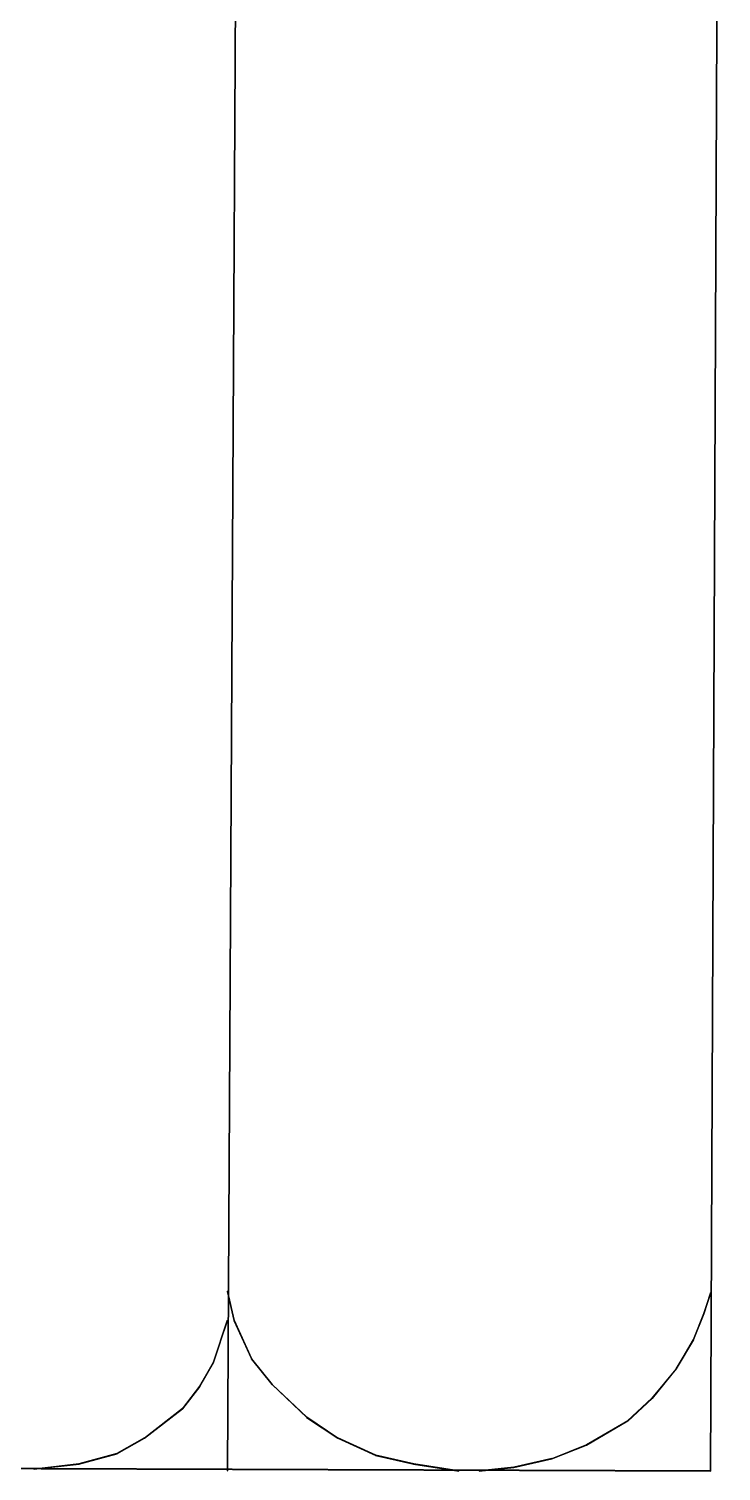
# Model space of a CAD drawing. Extents: x -291248544 to -291003570, y 98625193 to 98746984.
# Drawn here: x -291143017 to -291138427, y 98637278 to 98646840 of the extents above; entities that cross this region are included whole.
import ezdxf

# ---------------------------------------------------------------- set-up
doc = ezdxf.new("R2010")
doc.units = 0

msp = doc.modelspace()

# ---------------------------------------------------------------- linework, layer by layer
at = {"layer": 'mg_to_dxf', "color": 2}
for points in [[(-291141609.19, 98653975.94), (-291141610.19, 98653977.02), (-291141701.75, 98637279.02), (-291141700.74, 98637280.01)], [(-291141700.74, 98637280.01), (-291141699.75, 98637279.01), (-291141608.19, 98653976.86), (-291141609.19, 98653975.94)], [(-291138427.74, 98653415.18), (-291138428.73, 98653416.18), (-291138497.4, 98637279.81), (-291138496.4, 98637280.22)], [(-291138496.4, 98637280.22), (-291138495.41, 98637277.8), (-291138426.73, 98653416.18), (-291138427.74, 98653415.18)], [(-291141700.63, 98638469.21), (-291141699.89, 98638470.41), (-291141701.83, 98638469.95), (-291141700.63, 98638469.21)], [(-291141700.63, 98638469.21), (-291141701.83, 98638469.95), (-291141655.8, 98638274.33), (-291141655.08, 98638275.64)], [(-291141655.08, 98638275.64), (-291141653.9, 98638274.98), (-291141699.89, 98638470.41), (-291141700.63, 98638469.21)], [(-291138496.56, 98638457.78), (-291138497.19, 98638459.04), (-291138543.27, 98638320.79), (-291138542.02, 98638321.4)], [(-291138542.02, 98638321.4), (-291138541.39, 98638320.1), (-291138495.29, 98638458.41), (-291138496.56, 98638457.78)], [(-291138496.56, 98638457.78), (-291138495.29, 98638458.41), (-291138497.19, 98638459.04), (-291138496.56, 98638457.78)], [(-291141700.9, 98638274.67), (-291141701.54, 98638275.94), (-291141793.37, 98638000.42), (-291141792.14, 98638000.96)], [(-291141792.14, 98638000.96), (-291141791.54, 98637999.6), (-291141699.64, 98638275.3), (-291141700.9, 98638274.67)], [(-291141700.9, 98638274.67), (-291141699.64, 98638275.3), (-291141701.54, 98638275.94), (-291141700.9, 98638274.67)], [(-291141654.76, 98638274.69), (-291141654.23, 98638275.93), (-291141656.13, 98638275.28), (-291141654.76, 98638274.69)], [(-291141654.76, 98638274.69), (-291141656.13, 98638275.28), (-291141541.18, 98638022.39), (-291141540.74, 98638023.84)], [(-291141655.08, 98638275.64), (-291141655.8, 98638274.33), (-291141653.9, 98638274.98), (-291141655.08, 98638275.64)], [(-291141540.74, 98638023.84), (-291141539.46, 98638023.45), (-291141654.23, 98638275.93), (-291141654.76, 98638274.69)], [(-291138542.36, 98638320.46), (-291138542.93, 98638321.73), (-291138611.93, 98638149.24), (-291138610.65, 98638149.73)], [(-291138610.65, 98638149.73), (-291138610.13, 98638148.35), (-291138541.05, 98638321.04), (-291138542.36, 98638320.46)], [(-291138542.02, 98638321.4), (-291138543.27, 98638320.79), (-291138541.39, 98638320.1), (-291138542.02, 98638321.4)], [(-291138542.36, 98638320.46), (-291138541.05, 98638321.04), (-291138542.93, 98638321.73), (-291138542.36, 98638320.46)], [(-291138611.09, 98638148.83), (-291138611.49, 98638150.14), (-291138726.4, 98637954.79), (-291138725.03, 98637955.14)], [(-291138725.03, 98637955.14), (-291138724.67, 98637953.77), (-291138609.69, 98638149.25), (-291138611.09, 98638148.83)], [(-291138610.65, 98638149.73), (-291138611.93, 98638149.24), (-291138610.13, 98638148.35), (-291138610.65, 98638149.73)], [(-291138611.09, 98638148.83), (-291138609.69, 98638149.25), (-291138611.49, 98638150.14), (-291138611.09, 98638148.83)], [(-291141792.55, 98638000.05), (-291141792.97, 98638001.33), (-291141884.93, 98637840.39), (-291141883.6, 98637840.71)], [(-291141883.6, 98637840.71), (-291141883.26, 98637839.28), (-291141791.13, 98638000.51), (-291141792.55, 98638000.05)], [(-291141792.14, 98638000.96), (-291141793.37, 98638000.42), (-291141791.54, 98637999.6), (-291141792.14, 98638000.96)], [(-291141792.55, 98638000.05), (-291141791.13, 98638000.51), (-291141792.97, 98638001.33), (-291141792.55, 98638000.05)], [(-291141540.21, 98638022.98), (-291141539.98, 98638024.3), (-291141541.7, 98638023.24), (-291141540.21, 98638022.98)], [(-291141540.21, 98638022.98), (-291141541.7, 98638023.24), (-291141403.62, 98637850.65), (-291141403.51, 98637852.11)], [(-291141540.74, 98638023.84), (-291141541.18, 98638022.39), (-291141539.46, 98638023.45), (-291141540.74, 98638023.84)], [(-291141403.51, 98637852.11), (-291141402.15, 98637852), (-291141539.98, 98638024.3), (-291141540.21, 98638022.98)], [(-291138725.6, 98637954.33), (-291138724.96, 98637955.1, 1), (-291138885.86, 98637760.51, 0.5), (-291138885.86, 98637760.51, -0.5)], [(-291138725.6, 98637954.33), (-291138724.96, 98637955.1, -1), (-291138885.13, 98637759.82, 0.5), (-291138885.13, 98637759.82, -0.5)], [(-291138726.75, 98637955.58, -0.5), (-291138724.67, 98637954.35, 0.5), (-291138725.71, 98637954.97, -0.71), (-291138724.85, 98637954.46, 1.71)], [(-291138725.89, 98637955.07, -0.5), (-291138723.81, 98637953.85, 0.5), (-291138724.67, 98637954.35, 0.5), (-291138726.75, 98637955.58, -0.5)], [(-291138725.03, 98637955.14), (-291138726.4, 98637954.79), (-291138724.67, 98637953.77), (-291138725.03, 98637955.14)], [(-291138724.85, 98637954.46, 0.71), (-291138725.71, 98637954.97, -1.71), (-291138723.81, 98637953.85, 0.5), (-291138725.89, 98637955.07, -0.5)], [(-291138724.85, 98637954.46, 1.71), (-291138725.71, 98637954.97, -0.71), (-291138725.71, 98637954.97, -1.71), (-291138724.85, 98637954.46, 0.71)], [(-291138725.6, 98637954.33), (-291138724.96, 98637955.1, -1), (-291138724.96, 98637955.1, 1), (-291138725.6, 98637954.33)], [(-291141884.16, 98637839.87), (-291141884.38, 98637841.22), (-291141999.31, 98637691.81), (-291141997.98, 98637691.9)], [(-291141997.98, 98637691.9), (-291141997.88, 98637690.39), (-291141882.71, 98637840.11), (-291141884.16, 98637839.87)], [(-291141883.6, 98637840.71), (-291141884.93, 98637840.39), (-291141883.26, 98637839.28), (-291141883.6, 98637840.71)], [(-291141884.16, 98637839.87), (-291141882.71, 98637840.11), (-291141884.38, 98637841.22), (-291141884.16, 98637839.87)], [(-291141402.83, 98637851.37), (-291141402.82, 98637852.74), (-291141404.3, 98637851.38), (-291141402.83, 98637851.37)], [(-291141402.83, 98637851.37), (-291141404.3, 98637851.38), (-291141174.58, 98637633.15), (-291141174.68, 98637634.62)], [(-291141403.51, 98637852.11), (-291141403.62, 98637850.65), (-291141402.15, 98637852), (-291141403.51, 98637852.11)], [(-291141174.68, 98637634.62), (-291141173.33, 98637634.72), (-291141402.82, 98637852.74), (-291141402.83, 98637851.37)], [(-291138885.87, 98637759.82), (-291138885.86, 98637761.19), (-291139046.68, 98637611.85), (-291139045.35, 98637611.73)], [(-291139045.35, 98637611.73), (-291139045.48, 98637610.24), (-291138884.4, 98637759.82), (-291138885.87, 98637759.82)], [(-291138885.87, 98637759.82), (-291138884.4, 98637759.82), (-291138885.86, 98637761.19), (-291138885.87, 98637759.82)], [(-291138885.13, 98637759.82, -0.5), (-291138885.13, 98637759.82, 0.5), (-291138885.86, 98637760.51, 0.5), (-291138885.86, 98637760.51, -0.5)], [(-291141998.69, 98637691.19), (-291141998.61, 98637692.52), (-291142251.01, 98637497.48), (-291142249.66, 98637497.25)], [(-291142249.66, 98637497.25), (-291142249.9, 98637495.81), (-291141997.18, 98637691.09), (-291141998.69, 98637691.19)], [(-291141997.98, 98637691.9), (-291141999.31, 98637691.81), (-291141997.88, 98637690.39), (-291141997.98, 98637691.9)], [(-291141998.69, 98637691.19), (-291141997.18, 98637691.09), (-291141998.61, 98637692.52), (-291141998.69, 98637691.19)], [(-291141173.9, 98637634), (-291141174.11, 98637635.34), (-291141175.36, 98637633.77), (-291141173.9, 98637634)], [(-291141173.9, 98637634), (-291141175.36, 98637633.77), (-291140968.39, 98637495.79), (-291140968.74, 98637497.23)], [(-291141174.68, 98637634.62), (-291141174.58, 98637633.15), (-291141173.33, 98637634.72), (-291141174.68, 98637634.62)], [(-291140968.74, 98637497.23), (-291140967.42, 98637497.55), (-291141174.11, 98637635.34), (-291141173.9, 98637634)], [(-291139046.15, 98637611.14), (-291139045.88, 98637612.45), (-291139321.25, 98637451.82), (-291139319.94, 98637451.42)], [(-291139319.94, 98637451.42), (-291139320.37, 98637450.02), (-291139044.68, 98637610.83), (-291139046.15, 98637611.14)], [(-291139045.35, 98637611.73), (-291139046.68, 98637611.85), (-291139045.48, 98637610.24), (-291139045.35, 98637611.73)], [(-291139046.15, 98637611.14), (-291139044.68, 98637610.83), (-291139045.88, 98637612.45), (-291139046.15, 98637611.14)], [(-291142250.5, 98637496.7), (-291142250.18, 98637498.03), (-291142433.99, 98637394.64), (-291142432.73, 98637394.2)], [(-291142432.73, 98637394.2), (-291142433.22, 98637392.77), (-291142249.07, 98637496.36), (-291142250.5, 98637496.7)], [(-291142249.66, 98637497.25), (-291142251.01, 98637497.48), (-291142249.9, 98637495.81), (-291142249.66, 98637497.25)], [(-291142250.5, 98637496.7), (-291142249.07, 98637496.36), (-291142250.18, 98637498.03), (-291142250.5, 98637496.7)], [(-291140967.87, 98637496.74), (-291140968.29, 98637498.03), (-291140969.27, 98637496.28), (-291140967.87, 98637496.74)], [(-291140967.87, 98637496.74), (-291140969.27, 98637496.28), (-291140716.42, 98637381.35), (-291140717.01, 98637382.72)], [(-291140968.74, 98637497.23), (-291140968.39, 98637495.79), (-291140967.42, 98637497.55), (-291140968.74, 98637497.23)], [(-291140717.01, 98637382.72), (-291140715.77, 98637383.25), (-291140968.29, 98637498.03), (-291140967.87, 98637496.74)], [(-291139320.84, 98637450.99), (-291139320.35, 98637452.26), (-291139550.02, 98637360.39), (-291139548.79, 98637359.81)], [(-291139548.79, 98637359.81), (-291139549.42, 98637358.48), (-291139319.47, 98637450.46), (-291139320.84, 98637450.99)], [(-291139319.94, 98637451.42), (-291139321.25, 98637451.82), (-291139320.37, 98637450.02), (-291139319.94, 98637451.42)], [(-291139320.84, 98637450.99), (-291139319.47, 98637450.46), (-291139320.35, 98637452.26), (-291139320.84, 98637450.99)], [(-291151816.82, 98637325.29), (-291151817.83, 98637324.29), (-291138494.7, 98637278.5), (-291138497.11, 98637279.51)], [(-291138497.11, 98637279.51), (-291138496.69, 98637280.51), (-291151817.82, 98637326.29), (-291151816.82, 98637325.29)], [(-291142685.43, 98637325.23), (-291142684.63, 98637326.33), (-291142983.09, 98637291.89), (-291142981.99, 98637291.01)], [(-291142981.99, 98637291.01), (-291142982.86, 98637289.9), (-291142684.25, 98637324.36), (-291142685.43, 98637325.23)], [(-291142433.65, 98637393.82), (-291142433.06, 98637395.02), (-291142685.61, 98637326.14), (-291142684.45, 98637325.42)], [(-291142684.45, 98637325.42), (-291142685.61, 98637326.14), (-291142685.23, 98637324.17), (-291142684.45, 98637325.42)], [(-291142685.43, 98637325.23), (-291142684.25, 98637324.36), (-291142684.63, 98637326.33), (-291142685.43, 98637325.23)], [(-291142684.45, 98637325.42), (-291142685.23, 98637324.17), (-291142432.3, 98637393.15), (-291142433.65, 98637393.82)], [(-291142432.73, 98637394.2), (-291142433.99, 98637394.64), (-291142433.22, 98637392.77), (-291142432.73, 98637394.2)], [(-291142433.65, 98637393.82), (-291142432.3, 98637393.15), (-291142433.06, 98637395.02), (-291142433.65, 98637393.82)], [(-291140716.06, 98637382.4), (-291140716.72, 98637383.57), (-291140717.36, 98637381.67), (-291140716.06, 98637382.4)], [(-291140716.06, 98637382.4), (-291140717.36, 98637381.67), (-291140464.48, 98637324.19), (-291140465.27, 98637325.4)], [(-291140717.01, 98637382.72), (-291140716.42, 98637381.35), (-291140715.77, 98637383.25), (-291140717.01, 98637382.72)], [(-291140465.27, 98637325.4), (-291140464.11, 98637326.16), (-291140716.72, 98637383.57), (-291140716.06, 98637382.4)], [(-291140464.29, 98637325.21), (-291140465.09, 98637326.35), (-291140465.46, 98637324.38), (-291140464.29, 98637325.21)], [(-291140464.29, 98637325.21), (-291140465.46, 98637324.38), (-291140166.89, 98637278.45), (-291140167.73, 98637279.59)], [(-291140465.27, 98637325.4), (-291140464.48, 98637324.19), (-291140464.11, 98637326.16), (-291140465.27, 98637325.4)], [(-291140167.73, 98637279.59), (-291140166.59, 98637280.42), (-291140465.09, 98637326.35), (-291140464.29, 98637325.21)], [(-291139549.74, 98637359.51), (-291139549.06, 98637360.69), (-291139801.68, 98637303.28), (-291139800.54, 98637302.51)], [(-291139800.54, 98637302.51), (-291139801.35, 98637301.3), (-291139548.47, 98637358.77), (-291139549.74, 98637359.51)], [(-291139548.79, 98637359.81), (-291139550.02, 98637360.39), (-291139549.42, 98637358.48), (-291139548.79, 98637359.81)], [(-291139549.74, 98637359.51), (-291139548.47, 98637358.77), (-291139549.06, 98637360.69), (-291139549.74, 98637359.51)], [(-291142981.99, 98637291.01), (-291142983.09, 98637291.89), (-291142982.86, 98637289.9), (-291142981.99, 98637291.01)], [(-291141700.74, 98637280.01), (-291141701.75, 98637279.02), (-291141699.75, 98637279.01), (-291141700.74, 98637280.01)], [(-291140167.73, 98637279.59), (-291140166.89, 98637278.45), (-291140166.59, 98637280.42), (-291140167.73, 98637279.59)], [(-291139801.52, 98637302.35), (-291139800.69, 98637303.44), (-291140030.5, 98637280.46), (-291140029.41, 98637279.56)], [(-291140029.41, 98637279.56), (-291140030.5, 98637280.46), (-291140030.31, 98637278.47), (-291140029.41, 98637279.56)], [(-291140029.41, 98637279.56), (-291140030.31, 98637278.47), (-291139800.37, 98637301.46), (-291139801.52, 98637302.35)], [(-291139800.54, 98637302.51), (-291139801.68, 98637303.28), (-291139801.35, 98637301.3), (-291139800.54, 98637302.51)], [(-291139801.52, 98637302.35), (-291139800.37, 98637301.46), (-291139800.69, 98637303.44), (-291139801.52, 98637302.35)], [(-291138496.4, 98637280.22), (-291138497.4, 98637279.81), (-291138495.41, 98637277.8), (-291138496.4, 98637280.22)], [(-291138497.11, 98637279.51), (-291138494.7, 98637278.5), (-291138496.69, 98637280.51), (-291138497.11, 98637279.51)]]:
    msp.add_3dface(points, dxfattribs=at)

doc.saveas('drawing.dxf')
